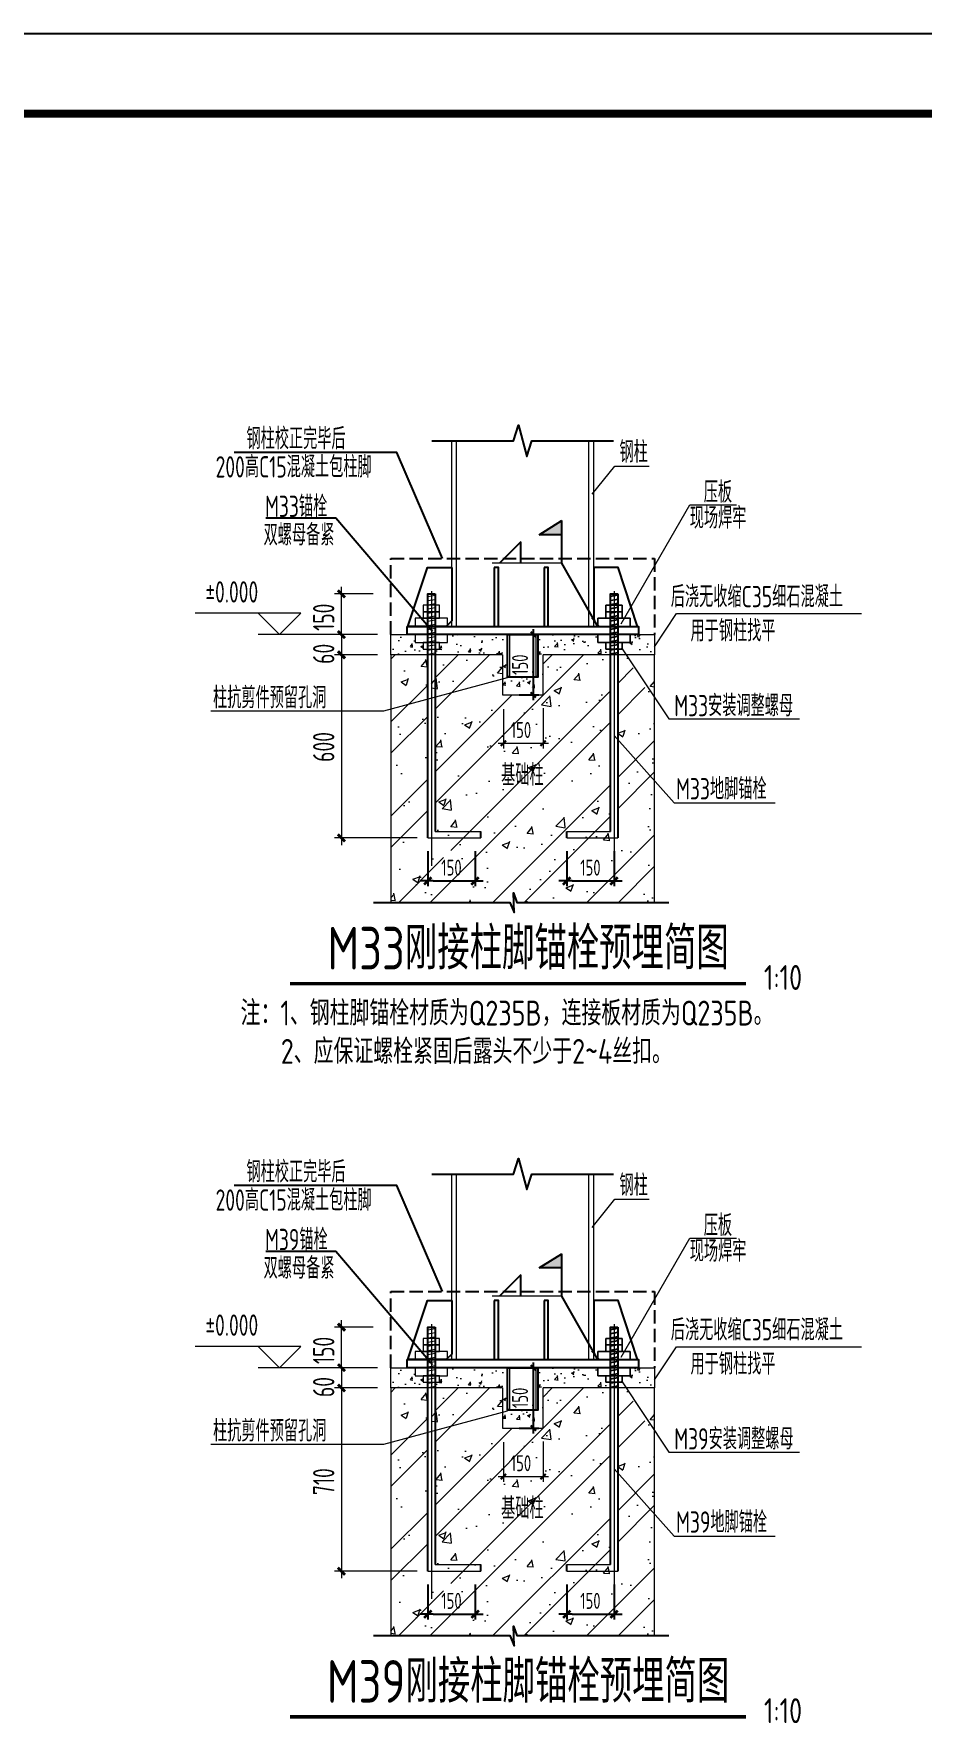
# Model space of a CAD drawing. Extents: x 69728788 to 150163257, y 20675998 to 43663798.
# Drawn here: x 75109863 to 75132102, y 21597894 to 21640288 of the extents above; entities that cross this region are included whole.
import ezdxf
from ezdxf.enums import TextEntityAlignment as Align

# ---------------------------------------------------------------- set-up
doc = ezdxf.new("R2010")
doc.units = 0
doc.header["$LTSCALE"] = 1000
doc.header["$MEASUREMENT"] = 0
doc.linetypes.add('DASH', pattern=[0.35, 0.25, -0.1])
doc.linetypes.add('HIDDEN', pattern=[0.375, 0.25, -0.125])
doc.layers.get('0').update_dxf_attribs({"linetype": 'CONTINUOUS'})
doc.layers.get('DEFPOINTS').update_dxf_attribs({"linetype": 'CONTINUOUS'})
for name, color, linetype in [('03', 3, 'CONTINUOUS'), ('A-1', 1, 'CONTINUOUS'), ('AXIS', 3, 'CONTINUOUS'), ('BOLT', 2, 'CONTINUOUS'), ('COLU', 7, 'CONTINUOUS'), ('DIM', 3, 'CONTINUOUS'), ('NUM', 7, 'CONTINUOUS'), ('PUB_TITLE', 4, 'CONTINUOUS'), ('TEXT', 7, 'CONTINUOUS'), ('THIN', 7, 'CONTINUOUS'), ('WALL', 4, 'CONTINUOUS'), ('WELD', 7, 'CONTINUOUS'), ('引线', 254, 'CONTINUOUS'), ('虚线', 5, 'HIDDEN'), ('钢板', 4, 'CONTINUOUS'), ('钢柱', 3, 'CONTINUOUS')]:
    doc.layers.add(name, color=color, linetype=linetype)
for name, color, linetype, lineweight in [('加强板', 3, 'CONTINUOUS', 20), ('填满-深', 8, 'CONTINUOUS', 5), ('砼柱', 7, 'CONTINUOUS', 20)]:
    doc.layers.add(name, color=color, linetype=linetype, lineweight=lineweight)
doc.styles.add('TSSD_Dimension', font='Tssdeng.shx', dxfattribs={"width": 0.7, "bigfont": 'hztxt.shx'})
doc.styles.add('TSSD_Label', font='tssdeng.shx', dxfattribs={"width": 0.6, "bigfont": 'hztxt.shx'})
doc.styles.add('TSSD_NORM', font='Tssdeng.shx', dxfattribs={"width": 0.65, "bigfont": 'hztxt.shx'})
doc.styles.add('TSSD_Rein', font='atssdeng.shx', dxfattribs={"width": 0.7, "bigfont": 'atssdchn.shx'})
doc.dimstyles.new('TSSD_100_100', dxfattribs={"dimtxt": 300, "dimasz": 100, "dimexe": 100, "dimexo": 250, "dimgap": 100, "dimtad": 1, "dimdec": 0, "dimzin": 0, "dimdsep": 46, "dimtxsty": 'TSSD_Dimension', "dimblk": '_tsdbk', "dimcen": 0, "dimclrt": 7, "dimadec": 0, "dimazin": 0, "dimtfac": 1, "dimtdec": 0, "dimtix": 1, "dimtmove": 2, "dimatfit": 3, "dimldrblk": '_tsdbk', "dimfxl": 250, "dimtolj": 1, "dimtzin": 0, "dimarcsym": 0})
doc.dimstyles.new('TSSD_20_100', dxfattribs={"dimtxt": 300, "dimasz": 100, "dimexe": 100, "dimexo": 250, "dimgap": 100, "dimtad": 1, "dimdec": 0, "dimlfac": 0.2, "dimzin": 0, "dimdsep": 46, "dimtxsty": 'TSSD_Dimension', "dimblk": 'ARCHTICK', "dimcen": 0, "dimdle": 100, "dimclrt": 7, "dimadec": 0, "dimazin": 0, "dimtfac": 1, "dimtdec": 0, "dimtix": 1, "dimtmove": 2, "dimatfit": 3, "dimfxl": 1, "dimtolj": 1, "dimtzin": 0, "dimarcsym": 0})
doc.dimstyles.new('TSSD_LEADER_STYLE_200.0', dxfattribs={"dimtxt": 0.18, "dimasz": 200, "dimexe": 0.18, "dimexo": 0.0625, "dimgap": 0.09, "dimtad": 0, "dimtih": 1, "dimtoh": 1, "dimdec": 4, "dimzin": 0, "dimdsep": 46, "dimtxsty": 'Standard', "dimcen": 0.09, "dimadec": 0, "dimazin": 0, "dimtfac": 1, "dimtdec": 4, "dimtofl": 0, "dimtmove": 0, "dimatfit": 3, "dimfxl": 1, "dimtolj": 1, "dimtzin": 0, "dimarcsym": 0})
pattern_1 = [(10, (75412144.92, 21423401.4), (-13.230337, 75.032972), [])]
pattern_2 = [(10, (75412144.92, 21409633.56), (-13.230337, 75.032972), [])]

# ---------------------------------------------------------------- blocks, each defined once
blk = doc.blocks.new('_ArchTick')
at = {"color": 0, "linetype": 'ByBlock', "const_width": 0.4}
blk.add_lwpolyline([(-0.5, -0.5), (0.5, 0.5)], dxfattribs=at)
blk = doc.blocks.new('*D7735')
at = {"layer": 'DEFPOINTS', "color": 0}
for p in [(75123956, 21622871), (75124480, 21622871), (75123961, 21621737)]:
    blk.add_point(p, dxfattribs=at)
at = {"layer": 'DIM', "color": 0, "lineweight": -2}
for p, q in [((75124206, 21622871), (75124580, 21622871)), ((75124480, 21621637), (75124480, 21622971)), ((75124211, 21621737), (75124580, 21621737))]:
    blk.add_line(p, q, dxfattribs=at)
at = {"layer": 'DIM', "color": 0, "lineweight": -2, "xscale": 100, "yscale": 100, "zscale": 100}
for p, rotation in [((75124480, 21622871), 90), ((75124480, 21621737), 270)]:
    blk.add_blockref('_ArchTick', p, dxfattribs=dict(at, rotation=rotation))
at = {"layer": 'DIM', "color": 7, "lineweight": 5, "insert": (75124230, 21622304), "char_height": 300, "attachment_point": 5, "rotation": 90, "style": 'TSSD_Dimension'}
blk.add_mtext('\\A1;150', dxfattribs=at)
blk = doc.blocks.new('_WELD001')
at = {"linetype": 'ByBlock'}
h = blk.add_hatch(color=0, dxfattribs=at)
h.paths.add_polyline_path([(0.8, 1), (0, 1.5), (0, 1)])
edge = h.paths.add_edge_path()
edge.add_line((0, 0), (0, 1.5))
at = {"color": 0, "linetype": 'ByBlock'}
for p, q in [((0, 0), (0, 1.5)), ((0.8, 1), (0, 1.5)), ((0, 1), (0.8, 1))]:
    blk.add_line(p, q, dxfattribs=at)
blk = doc.blocks.new('_WELD004')
at = {"color": 0, "linetype": 'ByBlock'}
for p, q in [((0, 1), (1, 0)), ((0, 0), (0, 1))]:
    blk.add_line(p, q, dxfattribs=at)
blk = doc.blocks.new('_tsdbk')
blk.add_line((-1, 0), (1.5, 0))
at = {"const_width": 0.5}
blk.add_lwpolyline([(-0.7, -0.7), (0.7, 0.7)], dxfattribs=at)
blk = doc.blocks.new('*D7736')
at = {"layer": 'DEFPOINTS', "color": 0}
for p in [(75125106, 21619051), (75125995, 21619051), (75125995, 21618243)]:
    blk.add_point(p, dxfattribs=at)
at = {"layer": 'DIM', "color": 0, "lineweight": -2}
for p, q in [((75125106, 21618801), (75125106, 21618143)), ((75125995, 21618801), (75125995, 21618143)), ((75125206, 21618243), (75125895, 21618243))]:
    blk.add_line(p, q, dxfattribs=at)
at = {"layer": 'DIM', "color": 0, "lineweight": -2, "xscale": 100, "yscale": 100, "zscale": 100, "rotation": 180}
blk.add_blockref('_tsdbk', (75125106, 21618243), dxfattribs=at)
at = {"layer": 'DIM', "color": 0, "lineweight": -2, "xscale": 100, "yscale": 100, "zscale": 100}
blk.add_blockref('_tsdbk', (75125995, 21618243), dxfattribs=at)
at = {"layer": 'DIM', "color": 7, "insert": (75125551, 21618493), "char_height": 300, "attachment_point": 5, "style": 'TSSD_Dimension'}
blk.add_mtext('\\A1;150', dxfattribs=at)
blk = doc.blocks.new('*D7737')
at = {"layer": 'DEFPOINTS', "color": 0}
for p in [(75122498, 21619051), (75123386, 21619051), (75123386, 21618243)]:
    blk.add_point(p, dxfattribs=at)
at = {"layer": 'DIM', "color": 0, "lineweight": -2}
for p, q in [((75122498, 21618801), (75122498, 21618143)), ((75123386, 21618801), (75123386, 21618143)), ((75122598, 21618243), (75123286, 21618243))]:
    blk.add_line(p, q, dxfattribs=at)
at = {"layer": 'DIM', "color": 0, "lineweight": -2, "xscale": 100, "yscale": 100, "zscale": 100, "rotation": 180}
blk.add_blockref('_tsdbk', (75122498, 21618243), dxfattribs=at)
at = {"layer": 'DIM', "color": 0, "lineweight": -2, "xscale": 100, "yscale": 100, "zscale": 100}
blk.add_blockref('_tsdbk', (75123386, 21618243), dxfattribs=at)
at = {"layer": 'DIM', "color": 7, "insert": (75122942, 21618493), "char_height": 300, "attachment_point": 5, "style": 'TSSD_Dimension'}
blk.add_mtext('\\A1;150', dxfattribs=at)
blk = doc.blocks.new('*D7748')
at = {"layer": 'DEFPOINTS', "color": 0}
for p in [(75123956, 21609103), (75124480, 21609103), (75123961, 21607970)]:
    blk.add_point(p, dxfattribs=at)
at = {"layer": 'DIM', "color": 0, "lineweight": -2}
for p, q in [((75124480, 21607870), (75124480, 21609203)), ((75124206, 21609103), (75124580, 21609103)), ((75124211, 21607970), (75124580, 21607970))]:
    blk.add_line(p, q, dxfattribs=at)
at = {"layer": 'DIM', "color": 0, "lineweight": -2, "xscale": 100, "yscale": 100, "zscale": 100}
for p, rotation in [((75124480, 21609103), 90), ((75124480, 21607970), 270)]:
    blk.add_blockref('_ArchTick', p, dxfattribs=dict(at, rotation=rotation))
at = {"layer": 'DIM', "color": 7, "lineweight": 5, "insert": (75124230, 21608537), "char_height": 300, "attachment_point": 5, "rotation": 90, "style": 'TSSD_Dimension'}
blk.add_mtext('\\A1;150', dxfattribs=at)
blk = doc.blocks.new('*D7749')
at = {"layer": 'DEFPOINTS', "color": 0}
for p in [(75125106, 21605283), (75125995, 21605283), (75125995, 21604475)]:
    blk.add_point(p, dxfattribs=at)
at = {"layer": 'DIM', "color": 0, "lineweight": -2}
for p, q in [((75125106, 21605033), (75125106, 21604375)), ((75125995, 21605033), (75125995, 21604375)), ((75125206, 21604475), (75125895, 21604475))]:
    blk.add_line(p, q, dxfattribs=at)
at = {"layer": 'DIM', "color": 0, "lineweight": -2, "xscale": 100, "yscale": 100, "zscale": 100, "rotation": 180}
blk.add_blockref('_tsdbk', (75125106, 21604475), dxfattribs=at)
at = {"layer": 'DIM', "color": 0, "lineweight": -2, "xscale": 100, "yscale": 100, "zscale": 100}
blk.add_blockref('_tsdbk', (75125995, 21604475), dxfattribs=at)
at = {"layer": 'DIM', "color": 7, "insert": (75125551, 21604725), "char_height": 300, "attachment_point": 5, "style": 'TSSD_Dimension'}
blk.add_mtext('\\A1;150', dxfattribs=at)
blk = doc.blocks.new('*D7750')
at = {"layer": 'DEFPOINTS', "color": 0}
for p in [(75122498, 21605283), (75123386, 21605283), (75123386, 21604475)]:
    blk.add_point(p, dxfattribs=at)
at = {"layer": 'DIM', "color": 0, "lineweight": -2}
for p, q in [((75122498, 21605033), (75122498, 21604375)), ((75123386, 21605033), (75123386, 21604375)), ((75122598, 21604475), (75123286, 21604475))]:
    blk.add_line(p, q, dxfattribs=at)
at = {"layer": 'DIM', "color": 0, "lineweight": -2, "xscale": 100, "yscale": 100, "zscale": 100, "rotation": 180}
blk.add_blockref('_tsdbk', (75122498, 21604475), dxfattribs=at)
at = {"layer": 'DIM', "color": 0, "lineweight": -2, "xscale": 100, "yscale": 100, "zscale": 100}
blk.add_blockref('_tsdbk', (75123386, 21604475), dxfattribs=at)
at = {"layer": 'DIM', "color": 7, "insert": (75122942, 21604725), "char_height": 300, "attachment_point": 5, "style": 'TSSD_Dimension'}
blk.add_mtext('\\A1;150', dxfattribs=at)
blk = doc.blocks.new('12536532')
at = {"layer": '填满-深'}
h = blk.add_hatch(dxfattribs=at)
h.set_pattern_fill('_USER', color=256, scale=76.190476, angle=10, style=0, pattern_type=0)
h.set_pattern_definition(pattern_1)
h.paths.add_polyline_path([(75122497.6, 21623613.8), (75122634.8, 21623613.8), (75122634.8, 21622471), (75122497.6, 21622471)])
h = blk.add_hatch(dxfattribs=at)
h.set_pattern_fill('_USER', color=256, scale=76.190476, angle=10, style=0, pattern_type=0)
h.set_pattern_definition(pattern_1)
h.paths.add_polyline_path([(75122497.6, 21623613.8), (75122634.8, 21623613.8), (75122634.8, 21622471), (75122497.6, 21622471)])
h = blk.add_hatch(dxfattribs=at)
h.set_pattern_fill('_USER', color=256, scale=76.190476, angle=10, style=0, pattern_type=0)
h.set_pattern_definition([(10, (75415573.49, 21423413.366), (-13.230337, 75.032972), [])])
h.paths.add_polyline_path([(75125926.2, 21623625.8), (75126063.3, 21623625.8), (75126063.3, 21622483), (75125926.2, 21622483)])
h = blk.add_hatch(dxfattribs=at)
h.set_pattern_fill('_USER', color=256, scale=76.190476, angle=10, style=0, pattern_type=0)
h.set_pattern_definition([(10, (75415573.49, 21423401.4), (-13.230337, 75.032972), [])])
h.paths.add_polyline_path([(75125926.2, 21623613.8), (75126063.3, 21623613.8), (75126063.3, 21622471), (75125926.2, 21622471)])
h = blk.add_hatch(dxfattribs=at)
h.set_pattern_fill('AR-CONC', color=256, scale=76.190476, style=0)
h.set_pattern_definition([(50, (74924296.33, 21591868.23), (546.4839, -47.81115), [57.1429, -628.5714]), (355, (74924296.33, 21591868.2), (-105.7153, 573.0988), [45.7143, -502.8571]), (100.4514, (74924341.87, 21591864.24), (440.769, 525.2873), [48.564, -534.2035]), (46.1842, (74924296.3, 21592020.6), (813.136, -126.1097), [85.7143, -942.857]), (96.6356, (74924364.1, 21592010.1), (712.124, 742.185), [72.846, -801.305]), (351.1842, (74924296.3, 21592020.6), (712.1234, 742.1856), [68.5714, -754.2857]), (21, (74924372.5, 21591982.5), (454.7863, -306.75725), [57.1429, -628.5714]), (326, (74924372.5, 21591982.5), (185.3831, 552.4953), [45.7143, -502.8571]), (71.4514, (74924410.4, 21591956.95), (640.1696, 245.7375), [48.564, -534.2035]), (37.5, (74924296.33, 21591868.23), (9.26465, 253.63341), [0, -496.7619, 0, -510.4762, 0, -504.7619]), (7.5, (74924296.33, 21591868.23), (200.43393, 300.50416), [0, -291.0476, 0, -485.33333, 0, -192.38095]), (327.5, (74924126.42, 21591868.23), (406.72186, -17.18466), [0, -190.4762, 0, -594.2857, 0, -788.57143]), (317.5, (74924050.23, 21591868.23), (444.3323, 76.27046), [0, -247.61905, 0, -394.6667, 0, -560])])
h.paths.add_polyline_path([(75122497.6, 21622597), (75122413.8, 21622597), (75122413.8, 21622718.9), (75122261.4, 21622718.9), (75122261.4, 21622871.3), (75121804.3, 21622871.3), (75121804.3, 21622490.3), (75122497.6, 21622490.3)])
h.paths.add_polyline_path([(75123997, 21622871.3), (75122870.9, 21622871.3), (75122870.9, 21622718.9), (75122718.6, 21622718.9), (75122718.6, 21622597), (75122634.8, 21622597), (75122634.8, 21622490.3), (75123899.5, 21622490.3), (75123899.5, 21621874.1), (75124280.5, 21621874.1), (75124280.5, 21622208.3), (75123997, 21622208.3)])
h.paths.add_polyline_path([(75125690, 21622871.3), (75124563.9, 21622871.3), (75124563.9, 21622208.3), (75124280.5, 21622208.3), (75124280.5, 21621874.1), (75124661.4, 21621874.1), (75124661.4, 21622490.3), (75125926.2, 21622490.3), (75125926.2, 21622597), (75125842.4, 21622597), (75125842.4, 21622718.9), (75125690, 21622718.9)])
h.paths.add_polyline_path([(75126756.7, 21622871.3), (75126299.5, 21622871.3), (75126299.5, 21622718.9), (75126236, 21622718.9), (75126496.1, 21622490.3), (75126756.7, 21622490.3)])
h.paths.add_polyline_path([(75124766.3, 21622369.1), (75124766.3, 21622710.4), (75125016.3, 21622710.4), (75125016.3, 21622369.1)], flags=25)
h = blk.add_hatch(dxfattribs=at)
h.set_pattern_fill('ANSI32', color=256, scale=3333.333333, style=0)
h.set_pattern_definition([(45, (74924296.3, 21591868.2), (-883.8835, 883.8835), []), (45, (74924885.6, 21591868.2), (-883.8835, 883.8835), [])])
h.paths.add_polyline_path([(75125926.2, 21622490.3), (75124661.4, 21622490.3), (75124661.4, 21621737.5), (75124280.5, 21621737.5), (75124280.5, 21617841), (75126756.7, 21617841), (75126756.7, 21621559.6), (75126211.5, 21622490.3), (75126063.3, 21622490.3), (75126063.3, 21618871.3, -0.4142136), (75125872.9, 21618680.8), (75125301.4, 21618680.8), (75125301.4, 21618818), (75125888.1, 21618818, 0.4142136), (75125926.2, 21618856.1)])
h.paths.add_polyline_path([(75122634.8, 21618856.1, 0.4142136), (75122672.9, 21618818), (75123259.5, 21618818), (75123259.5, 21618680.8), (75122688.1, 21618680.8, -0.4142136), (75122497.6, 21618871.3), (75122497.6, 21622490.3), (75121804.3, 21622490.3), (75121804.3, 21617841), (75124036.8, 21617841), (75124122, 21617649.1), (75124104.9, 21618019.1), (75124171.8, 21617841), (75124280.5, 21617841), (75124280.5, 21621737.5), (75123899.5, 21621737.5), (75123899.5, 21622490.3), (75122634.8, 21622490.3)])
h.paths.add_polyline_path([(75123900.7, 21620334.9), (75124612.7, 21620334.9), (75124612.7, 21620727.3), (75123900.7, 21620727.3)], flags=9)
h = blk.add_hatch(dxfattribs=at)
h.set_pattern_fill('AR-CONC', color=256, scale=200, style=0)
h.set_pattern_definition([(50, (74924296.3, 21591868.2), (1434.5204, -125.504), [150, -1650]), (355, (74924296.3, 21591868.2), (-277.503, 1504.384), [120, -1320]), (100.4514, (74924415.9, 21591857.8), (1157.019, 1378.879), [127.48, -1402.284]), (46.1842, (74924296.3, 21592268.2), (2134.482, -331.038), [225, -2475]), (96.6356, (74924474.2, 21592240.6), (1869.325, 1948.236), [191.22, -2103.426]), (351.1842, (74924296.3, 21592268.2), (1869.324, 1948.237), [180, -1980]), (21, (74924496.3, 21592168.2), (1193.814, -805.238), [150, -1650]), (326, (74924496.3, 21592168.2), (486.631, 1450.3), [120, -1320]), (71.4514, (74924595.8, 21592101.1), (1680.445, 645.061), [127.48, -1402.284]), (37.5, (74924296.33, 21591868.23), (24.3197, 665.7877), [0, -1304, 0, -1340, 0, -1325]), (7.5, (74924296.3, 21591868.2), (526.139, 788.8234), [0, -764, 0, -1274, 0, -505]), (327.5, (74923850.33, 21591868.23), (1067.6449, -45.1097), [0, -500, 0, -1560, 0, -2070]), (317.5, (74923650.3, 21591868.2), (1166.3723, 200.21), [0, -650, 0, -1036, 0, -1470])])
h.paths.add_polyline_path([(75124280.5, 21617841), (75126756.7, 21617841), (75126756.7, 21621559.6), (75126211.5, 21622490.3), (75126063.3, 21622490.3), (75126063.3, 21618871.3, -0.4142136), (75125872.9, 21618680.8), (75125301.4, 21618680.8), (75125301.4, 21618818), (75125888.1, 21618818, 0.4142136), (75125926.2, 21618856.1), (75125926.2, 21622490.3), (75124661.4, 21622490.3), (75124661.4, 21621680.8), (75124280.5, 21621680.8)])
h.paths.add_polyline_path([(75122634.8, 21618856.1, 0.4142136), (75122672.9, 21618818), (75123259.5, 21618818), (75123259.5, 21618680.8), (75122688.1, 21618680.8, -0.4142136), (75122497.6, 21618871.3), (75122497.6, 21621590.9), (75121804.3, 21621428.7), (75121804.3, 21617841), (75124036.8, 21617841), (75124122, 21617649.1), (75124104.9, 21618019.1), (75124171.8, 21617841), (75124280.5, 21617841), (75124280.5, 21621680.8), (75123899.5, 21621680.8), (75123899.5, 21621918.9), (75122634.8, 21621623)])
h.paths.add_polyline_path([(75122566.2, 21621607), (75122634.8, 21621623), (75122634.8, 21622490.3), (75122566.2, 21622490.3)])
h.paths.add_polyline_path([(75122497.6, 21621590.9), (75122497.6, 21622490.3), (75121804.3, 21622490.3), (75121804.3, 21621428.7)])
h.paths.add_polyline_path([(75126756.7, 21621559.6), (75126756.7, 21622261.4), (75126496.1, 21622490.3), (75126211.5, 21622490.3)], flags=16)
h.paths.add_polyline_path([(75122634.8, 21622490.3), (75122634.8, 21621623), (75123899.5, 21621918.9), (75123899.5, 21622490.3)])
h.paths.add_polyline_path([(75123896.6, 21620321.3), (75124686.1, 21620321.3), (75124686.1, 21620769.8), (75123896.6, 21620769.8)], flags=9)
h = blk.add_hatch(dxfattribs=at)
h.set_pattern_fill('_USER', color=256, scale=76.190476, angle=10, style=0, pattern_type=0)
h.set_pattern_definition(pattern_2)
h.paths.add_polyline_path([(75122497.6, 21609846), (75122634.8, 21609846), (75122634.8, 21608703.1), (75122497.6, 21608703.1)])
h = blk.add_hatch(dxfattribs=at)
h.set_pattern_fill('_USER', color=256, scale=76.190476, angle=10, style=0, pattern_type=0)
h.set_pattern_definition(pattern_2)
h.paths.add_polyline_path([(75122497.6, 21609846), (75122634.8, 21609846), (75122634.8, 21608703.1), (75122497.6, 21608703.1)])
h = blk.add_hatch(dxfattribs=at)
h.set_pattern_fill('_USER', color=256, scale=76.190476, angle=10, style=0, pattern_type=0)
h.set_pattern_definition([(10, (75415573.49, 21409645.52), (-13.230337, 75.032972), [])])
h.paths.add_polyline_path([(75125926.2, 21609858), (75126063.3, 21609858), (75126063.3, 21608715.1), (75125926.2, 21608715.1)])
h = blk.add_hatch(dxfattribs=at)
h.set_pattern_fill('_USER', color=256, scale=76.190476, angle=10, style=0, pattern_type=0)
h.set_pattern_definition([(10, (75415573.49, 21409633.56), (-13.230337, 75.032972), [])])
h.paths.add_polyline_path([(75125926.2, 21609846), (75126063.3, 21609846), (75126063.3, 21608703.1), (75125926.2, 21608703.1)])
h = blk.add_hatch(dxfattribs=at)
h.set_pattern_fill('AR-CONC', color=256, scale=76.190476, style=0)
h.set_pattern_definition([(50, (74924296.33, 21578100.4), (546.4839, -47.81115), [57.1429, -628.5714]), (355, (74924296.33, 21578100.4), (-105.7153, 573.0988), [45.7143, -502.8571]), (100.4514, (74924341.87, 21578096.4), (440.769, 525.2873), [48.564, -534.2035]), (46.1842, (74924296.3, 21578252.76), (813.136, -126.1097), [85.7143, -942.857]), (96.6356, (74924364.1, 21578242.26), (712.124, 742.185), [72.846, -801.305]), (351.1842, (74924296.3, 21578252.8), (712.1234, 742.1856), [68.5714, -754.2857]), (21, (74924372.5, 21578214.67), (454.7863, -306.75725), [57.1429, -628.5714]), (326, (74924372.5, 21578214.67), (185.3831, 552.4953), [45.7143, -502.8571]), (71.4514, (74924410.4, 21578189.1), (640.1696, 245.7375), [48.564, -534.2035]), (37.5, (74924296.33, 21578100.38), (9.26465, 253.63341), [0, -496.7619, 0, -510.4762, 0, -504.7619]), (7.5, (74924296.33, 21578100.38), (200.43393, 300.50416), [0, -291.0476, 0, -485.33333, 0, -192.38095]), (327.5, (74924126.42, 21578100.38), (406.72186, -17.18466), [0, -190.4762, 0, -594.2857, 0, -788.57143]), (317.5, (74924050.23, 21578100.4), (444.3323, 76.27046), [0, -247.61905, 0, -394.6667, 0, -560])])
h.paths.add_polyline_path([(75122497.6, 21608829.2), (75122413.8, 21608829.2), (75122413.8, 21608951.1), (75122261.4, 21608951.1), (75122261.4, 21609103.4), (75121804.3, 21609103.4), (75121804.3, 21608722.5), (75122497.6, 21608722.5)])
h.paths.add_polyline_path([(75123997, 21609103.4), (75122870.9, 21609103.4), (75122870.9, 21608951.1), (75122718.6, 21608951.1), (75122718.6, 21608829.2), (75122634.8, 21608829.2), (75122634.8, 21608722.5), (75123899.5, 21608722.5), (75123899.5, 21608106.3), (75124280.5, 21608106.3), (75124280.5, 21608440.4), (75123997, 21608440.4)])
h.paths.add_polyline_path([(75125690, 21609103.4), (75124563.9, 21609103.4), (75124563.9, 21608440.4), (75124280.5, 21608440.4), (75124280.5, 21608106.3), (75124661.4, 21608106.3), (75124661.4, 21608722.5), (75125926.2, 21608722.5), (75125926.2, 21608829.2), (75125842.4, 21608829.2), (75125842.4, 21608951.1), (75125690, 21608951.1)])
h.paths.add_polyline_path([(75126756.7, 21609103.4), (75126299.5, 21609103.4), (75126299.5, 21608951.1), (75126236, 21608951.1), (75126496.1, 21608722.5), (75126756.7, 21608722.5)])
h.paths.add_polyline_path([(75124766.3, 21608601.3), (75124766.3, 21608942.6), (75125016.3, 21608942.6), (75125016.3, 21608601.3)], flags=25)
h = blk.add_hatch(dxfattribs=at)
h.set_pattern_fill('ANSI32', color=256, scale=3333.333333, style=0)
h.set_pattern_definition([(45, (74924296.3, 21578100.4), (-883.8835, 883.8835), []), (45, (74924885.6, 21578100.4), (-883.8835, 883.8835), [])])
h.paths.add_polyline_path([(75125926.2, 21608722.5), (75124661.4, 21608722.5), (75124661.4, 21607969.6), (75124280.5, 21607969.6), (75124280.5, 21604073.2), (75126756.7, 21604073.2), (75126756.7, 21607791.8), (75126211.5, 21608722.5), (75126063.3, 21608722.5), (75126063.3, 21605103.4, -0.4142136), (75125872.9, 21604913), (75125301.4, 21604913), (75125301.4, 21605050.1), (75125888.1, 21605050.1, 0.4142136), (75125926.2, 21605088.2)])
h.paths.add_polyline_path([(75122634.8, 21605088.2, 0.4142136), (75122672.9, 21605050.1), (75123259.5, 21605050.1), (75123259.5, 21604913), (75122688.1, 21604913, -0.4142136), (75122497.6, 21605103.4), (75122497.6, 21608722.5), (75121804.3, 21608722.5), (75121804.3, 21604073.2), (75124036.8, 21604073.2), (75124122, 21603881.2), (75124104.9, 21604251.2), (75124171.8, 21604073.2), (75124280.5, 21604073.2), (75124280.5, 21607969.6), (75123899.5, 21607969.6), (75123899.5, 21608722.5), (75122634.8, 21608722.5)])
h.paths.add_polyline_path([(75123900.7, 21606567), (75124612.7, 21606567), (75124612.7, 21606959.4), (75123900.7, 21606959.4)], flags=9)
h = blk.add_hatch(dxfattribs=at)
h.set_pattern_fill('AR-CONC', color=256, scale=200, style=0)
h.set_pattern_definition([(50, (74924296.3, 21578100.4), (1434.5204, -125.504), [150, -1650]), (355, (74924296.3, 21578100.4), (-277.503, 1504.384), [120, -1320]), (100.4514, (74924415.9, 21578089.9), (1157.019, 1378.879), [127.48, -1402.284]), (46.1842, (74924296.3, 21578500.4), (2134.482, -331.038), [225, -2475]), (96.6356, (74924474.2, 21578472.8), (1869.325, 1948.236), [191.22, -2103.426]), (351.1842, (74924296.3, 21578500.4), (1869.324, 1948.237), [180, -1980]), (21, (74924496.3, 21578400.4), (1193.814, -805.238), [150, -1650]), (326, (74924496.3, 21578400.4), (486.631, 1450.3), [120, -1320]), (71.4514, (74924595.8, 21578333.3), (1680.445, 645.061), [127.48, -1402.284]), (37.5, (74924296.33, 21578100.4), (24.3197, 665.7877), [0, -1304, 0, -1340, 0, -1325]), (7.5, (74924296.3, 21578100.4), (526.139, 788.8234), [0, -764, 0, -1274, 0, -505]), (327.5, (74923850.33, 21578100.4), (1067.6449, -45.1097), [0, -500, 0, -1560, 0, -2070]), (317.5, (74923650.3, 21578100.4), (1166.3723, 200.21), [0, -650, 0, -1036, 0, -1470])])
h.paths.add_polyline_path([(75124280.5, 21604073.2), (75126756.7, 21604073.2), (75126756.7, 21607791.8), (75126211.5, 21608722.5), (75126063.3, 21608722.5), (75126063.3, 21605103.4, -0.4142136), (75125872.9, 21604913), (75125301.4, 21604913), (75125301.4, 21605050.1), (75125888.1, 21605050.1, 0.4142136), (75125926.2, 21605088.2), (75125926.2, 21608722.5), (75124661.4, 21608722.5), (75124661.4, 21607913), (75124280.5, 21607913)])
h.paths.add_polyline_path([(75122634.8, 21605088.2, 0.4142136), (75122672.9, 21605050.1), (75123259.5, 21605050.1), (75123259.5, 21604913), (75122688.1, 21604913, -0.4142136), (75122497.6, 21605103.4), (75122497.6, 21607823.1), (75121804.3, 21607660.9), (75121804.3, 21604073.2), (75124036.8, 21604073.2), (75124122, 21603881.2), (75124104.9, 21604251.2), (75124171.8, 21604073.2), (75124280.5, 21604073.2), (75124280.5, 21607913), (75123899.5, 21607913), (75123899.5, 21608151.1), (75122634.8, 21607855.2)])
h.paths.add_polyline_path([(75122566.2, 21607839.1), (75122634.8, 21607855.2), (75122634.8, 21608722.5), (75122566.2, 21608722.5)])
h.paths.add_polyline_path([(75122497.6, 21607823.1), (75122497.6, 21608722.5), (75121804.3, 21608722.5), (75121804.3, 21607660.9)])
h.paths.add_polyline_path([(75126756.7, 21607791.8), (75126756.7, 21608493.6), (75126496.1, 21608722.5), (75126211.5, 21608722.5)], flags=16)
h.paths.add_polyline_path([(75122634.8, 21608722.5), (75122634.8, 21607855.2), (75123899.5, 21608151.1), (75123899.5, 21608722.5)])
h.paths.add_polyline_path([(75123896.6, 21606553.5), (75124686.1, 21606553.5), (75124686.1, 21607002), (75123896.6, 21607002)], flags=9)
for centre in [(75126299.5, 21623023.7), (75126299.5, 21609255.8)]:
    blk.add_circle(centre, 1)
at = {"layer": 'A-1', "lineweight": 5}
for p, q in [((75125715.4, 21623023.7), (75125613.8, 21623125.3)), ((75125715.4, 21609255.8), (75125613.8, 21609357.4))]:
    blk.add_line(p, q, dxfattribs=at)
at = {"layer": 'AXIS', "linetype": 'ByBlock', "lineweight": 5}
for p, q in [((75122566.2, 21623687), (75122566.2, 21618529.9)), ((75125994.8, 21623687), (75125994.8, 21618529.9)), ((75122566.2, 21609919.1), (75122566.2, 21604762)), ((75125994.8, 21609919.1), (75125994.8, 21604762))]:
    blk.add_line(p, q, dxfattribs=at)
at = {"layer": 'BOLT', "color": 0}
for points in [[(75122497.6, 21619051.2), (75122497.6, 21623633.2), (75122634.8, 21623633.2)], [(75122634.8, 21623633.2), (75122634.8, 21619174.7)], [(75125926.2, 21619174.7), (75125926.2, 21623633.2), (75126063.3, 21623633.2)], [(75126063.3, 21623633.2), (75126063.3, 21619051.2)], [(75123493.9, 21619051.2), (75123493.9, 21619174.7)], [(75125106.3, 21619051.2), (75125106.3, 21619174.7)], [(75122497.6, 21605283.4), (75122497.6, 21609865.4), (75122634.8, 21609865.4)], [(75122634.8, 21609865.4), (75122634.8, 21605406.8)], [(75125926.2, 21605406.8), (75125926.2, 21609865.4), (75126063.3, 21609865.4)], [(75126063.3, 21609865.4), (75126063.3, 21605283.4)], [(75123493.9, 21605283.4), (75123493.9, 21605406.8)], [(75125106.3, 21605283.4), (75125106.3, 21605406.8)]]:
    blk.add_lwpolyline(points, dxfattribs=at)
at = {"layer": 'COLU', "lineweight": 5}
for p, q in [((75122497.6, 21619051.2), (75123493.9, 21619051.2)), ((75122634.8, 21619174.7), (75123493.9, 21619174.7)), ((75125106.3, 21619174.7), (75125926.2, 21619174.7)), ((75125106.3, 21619051.2), (75126063.3, 21619051.2)), ((75122634.8, 21605406.8), (75123493.9, 21605406.8)), ((75125106.3, 21605406.8), (75125926.2, 21605406.8)), ((75122497.6, 21605283.4), (75123493.9, 21605283.4)), ((75125106.3, 21605283.4), (75126063.3, 21605283.4))]:
    blk.add_line(p, q, dxfattribs=at)
at = {"layer": 'DIM', "lineweight": 5}
for p, q in [((75121470.9, 21623633.2), (75120743.3, 21623633.2)), ((75120876.6, 21623633.2), (75120876.6, 21623766.5)), ((75120876.6, 21622871.3), (75120876.6, 21623633.2)), ((75121470.9, 21622871.3), (75120743.3, 21622871.3)), ((75121554.3, 21622871.3), (75120776.6, 21622871.3)), ((75120876.6, 21622871.3), (75120876.6, 21622971.3)), ((75120876.6, 21622871.3), (75120876.6, 21622738)), ((75120876.6, 21622871.3), (75120876.6, 21622490.3)), ((75120876.6, 21622623.7), (75120876.6, 21618917.9)), ((75121470.9, 21622490.3), (75120743.3, 21622490.3)), ((75121554.3, 21622490.3), (75120776.6, 21622490.3)), ((75120876.6, 21622490.3), (75120876.6, 21622390.3)), ((75122301.4, 21619051.2), (75120743.3, 21619051.2)), ((75121470.9, 21609865.4), (75120743.3, 21609865.4)), ((75120876.6, 21609865.4), (75120876.6, 21609998.7)), ((75120876.6, 21609103.4), (75120876.6, 21609865.4)), ((75120876.6, 21609103.4), (75120876.6, 21609203.4)), ((75121470.9, 21609103.4), (75120743.3, 21609103.4)), ((75121554.3, 21609103.4), (75120776.6, 21609103.4)), ((75120876.6, 21609103.4), (75120876.6, 21608970.1)), ((75120876.6, 21609103.4), (75120876.6, 21608722.5)), ((75120876.6, 21608855.8), (75120876.6, 21605150)), ((75121470.9, 21608722.5), (75120743.3, 21608722.5)), ((75121554.3, 21608722.5), (75120776.6, 21608722.5)), ((75120876.6, 21608722.5), (75120876.6, 21608622.5)), ((75122301.4, 21605283.4), (75120743.3, 21605283.4))]:
    blk.add_line(p, q, dxfattribs=at)
at = {"layer": 'DIM', "lineweight": 9}
for p, q in [((75123918.8, 21621471.5, -64), (75123918.8, 21620727.9, -64)), ((75124661.4, 21621487.5, -64), (75124661.4, 21620727.9, -64)), ((75123818.8, 21620827.9, -64), (75124761.4, 21620827.9, -64)), ((75123918.8, 21607703.6, -64), (75123918.8, 21606960.1, -64)), ((75124661.4, 21607719.6, -64), (75124661.4, 21606960.1, -64)), ((75123818.8, 21607060.1, -64), (75124761.4, 21607060.1, -64))]:
    blk.add_line(p, q, dxfattribs=at)
at = {"layer": 'NUM', "const_width": 66.7}
for points in [[(75128473.7, 21616314.5), (75119907.5, 21616314.5)], [(75128473.7, 21602546.6), (75119907.5, 21602546.6)]]:
    blk.add_lwpolyline(points, dxfattribs=at)
at = {"layer": 'TEXT', "lineweight": 9}
for points in [[(75125583.1, 21625506.1), (75126009.7, 21626034.9), (75126654.1, 21626034.9)], [(75126131.1, 21623071.7), (75127420.4, 21625305.6), (75128297.2, 21625305.6)], [(75126756.7, 21622641.4), (75127170.9, 21623265.4), (75130639.5, 21623265.4)], [(75126134.5, 21622621.9), (75127024, 21621287.5), (75129479, 21621287.5)], [(75123985.8, 21622055.6), (75121667.4, 21621429.2), (75118423.3, 21621429.2)], [(75125994.8, 21620974.1), (75127126.8, 21619708.1), (75129018.9, 21619708.1)], [(75125583.1, 21611738.3), (75126009.7, 21612267), (75126654.1, 21612267)], [(75126131.1, 21609303.9), (75127420.4, 21611537.8), (75128297.2, 21611537.8)], [(75126756.7, 21608873.5), (75127170.9, 21609497.5), (75130639.5, 21609497.5)], [(75126134.5, 21608854), (75127024, 21607519.7), (75129479, 21607519.7)], [(75123985.8, 21608287.7), (75121667.4, 21607661.4), (75118423.3, 21607661.4)], [(75125994.8, 21607206.3), (75127126.8, 21605940.2), (75129018.9, 21605940.2)]]:
    blk.add_lwpolyline(points, dxfattribs=at)
at = {"layer": 'THIN', "lineweight": 5}
for p, q in [((75119313.7, 21623271.3), (75118129.1, 21623271.3)), ((75119713.7, 21622871.3), (75119313.7, 21623271.3)), ((75120113.7, 21623271.3), (75119313.7, 21623271.3)), ((75119713.7, 21622871.3), (75120113.7, 21623271.3)), ((75120876.6, 21622871.3), (75119313.7, 21622871.3)), ((75119713.7, 21622871.3), (75119713.7, 21622871.3)), ((75119313.7, 21609503.4), (75118129.1, 21609503.4)), ((75119713.7, 21609103.4), (75119313.7, 21609503.4)), ((75120113.7, 21609503.4), (75119313.7, 21609503.4)), ((75119713.7, 21609103.4), (75120113.7, 21609503.4)), ((75120876.6, 21609103.4), (75119313.7, 21609103.4)), ((75119713.7, 21609103.4), (75119713.7, 21609103.4))]:
    blk.add_line(p, q, dxfattribs=at)
at = {"layer": 'THIN', "elevation": -64}
for points in [[(75122573.8, 21626508.1), (75124107.1, 21626508.1), (75124200.5, 21626801.5), (75124360.5, 21626214.8), (75124453.8, 21626508.1), (75125987.1, 21626508.1)], [(75122573.8, 21612740.3), (75124107.1, 21612740.3), (75124200.5, 21613033.6), (75124360.5, 21612447), (75124453.8, 21612740.3), (75125987.1, 21612740.3)]]:
    blk.add_lwpolyline(points, dxfattribs=at)
at = {"layer": 'WELD', "lineweight": 5}
for p, q in [((75125016.9, 21624212.1), (75123709, 21624212.1)), ((75125016.9, 21610444.2), (75123709, 21610444.2))]:
    blk.add_line(p, q, dxfattribs=at)
at = {"layer": '加强板'}
for points in [[(75122870.9, 21623176.1), (75122261.4, 21623176.1), (75122261.4, 21623023.7), (75122870.9, 21623023.7)], [(75122870.9, 21623176.1), (75122261.4, 21623176.1), (75122261.4, 21623023.7), (75122870.9, 21623023.7)], [(75122718.6, 21623419.9), (75122413.8, 21623419.9), (75122413.8, 21623298), (75122718.6, 21623298)], [(75122718.6, 21623419.9), (75122413.8, 21623419.9), (75122413.8, 21623298), (75122718.6, 21623298)], [(75122718.6, 21623298), (75122413.8, 21623298), (75122413.8, 21623176.1), (75122718.6, 21623176.1)], [(75122718.6, 21623298), (75122413.8, 21623298), (75122413.8, 21623176.1), (75122718.6, 21623176.1)], [(75125690, 21623176.1), (75126299.5, 21623176.1), (75126299.5, 21623023.7), (75125690, 21623023.7)], [(75126299.5, 21623176.1), (75125690, 21623176.1), (75125690, 21623023.7), (75126299.5, 21623023.7)], [(75125842.4, 21623419.9), (75126147.1, 21623419.9), (75126147.1, 21623298), (75125842.4, 21623298)], [(75126147.1, 21623419.9), (75125842.4, 21623419.9), (75125842.4, 21623298), (75126147.1, 21623298)], [(75125842.4, 21623298), (75126147.1, 21623298), (75126147.1, 21623176.1), (75125842.4, 21623176.1)], [(75126147.1, 21623298), (75125842.4, 21623298), (75125842.4, 21623176.1), (75126147.1, 21623176.1)], [(75122870.9, 21622871.3), (75122261.4, 21622871.3), (75122261.4, 21622718.9), (75122870.9, 21622718.9)], [(75122870.9, 21622871.3), (75122261.4, 21622871.3), (75122261.4, 21622718.9), (75122870.9, 21622718.9)], [(75125690, 21622871.3), (75126299.5, 21622871.3), (75126299.5, 21622718.9), (75125690, 21622718.9)], [(75126299.5, 21622871.3), (75125690, 21622871.3), (75125690, 21622718.9), (75126299.5, 21622718.9)], [(75122718.6, 21622718.9), (75122413.8, 21622718.9), (75122413.8, 21622597), (75122718.6, 21622597)], [(75122718.6, 21622718.9), (75122413.8, 21622718.9), (75122413.8, 21622597), (75122718.6, 21622597)], [(75125842.4, 21622718.9), (75126147.1, 21622718.9), (75126147.1, 21622597), (75125842.4, 21622597)], [(75126147.1, 21622718.9), (75125842.4, 21622718.9), (75125842.4, 21622597), (75126147.1, 21622597)], [(75122718.6, 21609652), (75122413.8, 21609652), (75122413.8, 21609530.1), (75122718.6, 21609530.1)], [(75122718.6, 21609652), (75122413.8, 21609652), (75122413.8, 21609530.1), (75122718.6, 21609530.1)], [(75122718.6, 21609530.1), (75122413.8, 21609530.1), (75122413.8, 21609408.2), (75122718.6, 21609408.2)], [(75122718.6, 21609530.1), (75122413.8, 21609530.1), (75122413.8, 21609408.2), (75122718.6, 21609408.2)], [(75125842.4, 21609652), (75126147.1, 21609652), (75126147.1, 21609530.1), (75125842.4, 21609530.1)], [(75126147.1, 21609652), (75125842.4, 21609652), (75125842.4, 21609530.1), (75126147.1, 21609530.1)], [(75125842.4, 21609530.1), (75126147.1, 21609530.1), (75126147.1, 21609408.2), (75125842.4, 21609408.2)], [(75126147.1, 21609530.1), (75125842.4, 21609530.1), (75125842.4, 21609408.2), (75126147.1, 21609408.2)], [(75122870.9, 21609408.2), (75122261.4, 21609408.2), (75122261.4, 21609255.8), (75122870.9, 21609255.8)], [(75122870.9, 21609408.2), (75122261.4, 21609408.2), (75122261.4, 21609255.8), (75122870.9, 21609255.8)], [(75125690, 21609408.2), (75126299.5, 21609408.2), (75126299.5, 21609255.8), (75125690, 21609255.8)], [(75126299.5, 21609408.2), (75125690, 21609408.2), (75125690, 21609255.8), (75126299.5, 21609255.8)], [(75122870.9, 21609103.4), (75122261.4, 21609103.4), (75122261.4, 21608951.1), (75122870.9, 21608951.1)], [(75122870.9, 21609103.4), (75122261.4, 21609103.4), (75122261.4, 21608951.1), (75122870.9, 21608951.1)], [(75122718.6, 21608951.1), (75122413.8, 21608951.1), (75122413.8, 21608829.2), (75122718.6, 21608829.2)], [(75122718.6, 21608951.1), (75122413.8, 21608951.1), (75122413.8, 21608829.2), (75122718.6, 21608829.2)], [(75125690, 21609103.4), (75126299.5, 21609103.4), (75126299.5, 21608951.1), (75125690, 21608951.1)], [(75126299.5, 21609103.4), (75125690, 21609103.4), (75125690, 21608951.1), (75126299.5, 21608951.1)], [(75125842.4, 21608951.1), (75126147.1, 21608951.1), (75126147.1, 21608829.2), (75125842.4, 21608829.2)], [(75126147.1, 21608951.1), (75125842.4, 21608951.1), (75125842.4, 21608829.2), (75126147.1, 21608829.2)]]:
    blk.add_lwpolyline(points, close=True, dxfattribs=at)
at = {"layer": '引线'}
for points in [[(75122771.1, 21624299.9), (75121914, 21626289.6), (75118863.1, 21626289.6)], [(75122587.8, 21622927.5), (75120773.5, 21625052.6), (75119455, 21625052.6)], [(75121476.4, 21617841), (75124036.8, 21617841), (75124122, 21617649.1), (75124104.9, 21618019.1), (75124171.8, 21617841), (75127025.5, 21617841)], [(75122771.1, 21610532), (75121914, 21612521.8), (75118863.1, 21612521.8)], [(75122587.8, 21609159.7), (75120773.5, 21611284.7), (75119455, 21611284.7)], [(75121476.4, 21604073.2), (75124036.8, 21604073.2), (75124122, 21603881.2), (75124104.9, 21604251.2), (75124171.8, 21604073.2), (75127025.5, 21604073.2)]]:
    blk.add_lwpolyline(points, dxfattribs=at)
at = {"layer": '砼柱', "lineweight": 5}
for p, q in [((75121804.3, 21622490.3), (75121804.3, 21617841)), ((75123899.5, 21622490.3), (75121804.3, 21622490.3)), ((75126756.7, 21622490.3), (75124661.4, 21622490.3)), ((75126756.7, 21617841), (75126756.7, 21622490.3)), ((75121804.3, 21608722.5), (75121804.3, 21604073.2)), ((75123899.5, 21608722.5), (75121804.3, 21608722.5)), ((75126756.7, 21608722.5), (75124661.4, 21608722.5)), ((75126756.7, 21604073.2), (75126756.7, 21608722.5))]:
    blk.add_line(p, q, dxfattribs=at)
at = {"layer": '砼柱'}
for points in [[(75123899.5, 21622490.3), (75121804.3, 21622490.3), (75121804.3, 21622871.3), (75126756.7, 21622871.3), (75126756.7, 21622490.3), (75124661.4, 21622490.3)], [(75123899.5, 21622490.3), (75123899.5, 21621737.5), (75124661.4, 21621737.5), (75124661.4, 21622490.3)], [(75123899.5, 21608722.5), (75121804.3, 21608722.5), (75121804.3, 21609103.4), (75126756.7, 21609103.4), (75126756.7, 21608722.5), (75124661.4, 21608722.5)], [(75123899.5, 21608722.5), (75123899.5, 21607969.6), (75124661.4, 21607969.6), (75124661.4, 21608722.5)]]:
    blk.add_lwpolyline(points, dxfattribs=at)
at = {"layer": '虚线', "linetype": 'DASH'}
for points in [[(75121804.3, 21622871.3), (75121804.3, 21624299.9), (75126756.7, 21624299.9), (75126756.7, 21622871.3)], [(75121804.3, 21609103.4), (75121804.3, 21610532), (75126756.7, 21610532), (75126756.7, 21609103.4)]]:
    blk.add_lwpolyline(points, dxfattribs=at)
at = {"layer": '钢板'}
for points in [[(75122947.1, 21624130.1), (75122947.1, 21623125.3), (75122845.6, 21623023.7), (75122124.3, 21623023.7), (75122490, 21624130.1), (75122947.1, 21624130.1)], [(75125613.8, 21624130.1), (75125613.8, 21623125.3), (75125715.4, 21623023.7), (75126436.7, 21623023.7), (75126070.9, 21624130.1), (75125613.8, 21624130.1)], [(75122947.1, 21610362.3), (75122947.1, 21609357.4), (75122845.6, 21609255.8), (75122124.3, 21609255.8), (75122490, 21610362.3), (75122947.1, 21610362.3)], [(75125613.8, 21610362.3), (75125613.8, 21609357.4), (75125715.4, 21609255.8), (75126436.7, 21609255.8), (75126070.9, 21610362.3), (75125613.8, 21610362.3)]]:
    blk.add_lwpolyline(points, dxfattribs=at)
at = {"layer": '钢柱', "lineweight": 5}
for p, q in [((75122947.1, 21623023.7), (75122947.1, 21626508.1)), ((75123038.6, 21623023.7), (75123038.6, 21626508.1)), ((75125522.4, 21623023.7), (75125522.4, 21626508.1)), ((75125613.8, 21623023.7), (75125613.8, 21626508.1)), ((75124032.5, 21622871.3), (75124032.5, 21622071.6)), ((75124528.5, 21622871.3), (75124528.5, 21622071.6)), ((75122947.1, 21609255.8), (75122947.1, 21612740.3)), ((75123038.6, 21609255.8), (75123038.6, 21612740.3)), ((75125522.4, 21609255.8), (75125522.4, 21612740.3)), ((75125613.8, 21609255.8), (75125613.8, 21612740.3)), ((75124032.5, 21609103.4), (75124032.5, 21608303.8)), ((75124528.5, 21609103.4), (75124528.5, 21608303.8))]:
    blk.add_line(p, q, dxfattribs=at)
at = {"layer": '钢柱'}
for points in [[(75123746.8, 21624130.1), (75123746.8, 21623023.7), (75123823, 21623023.7), (75123823, 21624130.1)], [(75124682.7, 21624130.1), (75124682.7, 21623023.7), (75124758.9, 21623023.7), (75124758.9, 21624130.1)], [(75122109, 21623023.7), (75126451.9, 21623023.7), (75126451.9, 21622871.3), (75122109, 21622871.3)], [(75123997, 21622871.3), (75124563.9, 21622871.3), (75124563.9, 21622071.6), (75123997, 21622071.6)], [(75123746.8, 21610362.3), (75123746.8, 21609255.8), (75123823, 21609255.8), (75123823, 21610362.3)], [(75124682.7, 21610362.3), (75124682.7, 21609255.8), (75124758.9, 21609255.8), (75124758.9, 21610362.3)], [(75122109, 21609255.8), (75126451.9, 21609255.8), (75126451.9, 21609103.4), (75122109, 21609103.4)], [(75123997, 21609103.4), (75124563.9, 21609103.4), (75124563.9, 21608303.8), (75123997, 21608303.8)]]:
    blk.add_lwpolyline(points, close=True, dxfattribs=at)
at = {"layer": 'DIM', "lineweight": 5}
for p, xscale, yscale, zscale, rotation in [((75120876.6, 21623633.2), 133.3333333320916, 133.3333333320916, 133.3333333333333, 270), ((75120876.6, 21622871.3), 133.3333333320916, 133.3333333320916, 133.3333333333333, 90), ((75120876.6, 21622871.3), 100, 100, 100, 270), ((75120876.6, 21622490.3), 133.3333333320916, 133.3333333320916, 133.3333333333333, 90), ((75120876.6, 21622490.3), 100, 100, 100, 90), ((75120876.6, 21619051.2), 133.3333333320916, 133.3333333320916, 133.3333333333333, 270), ((75120876.6, 21609865.4), 133.3333333320916, 133.3333333320916, 133.3333333333333, 270), ((75120876.6, 21609103.4), 133.3333333320916, 133.3333333320916, 133.3333333333333, 90), ((75120876.6, 21609103.4), 100, 100, 100, 270), ((75120876.6, 21608722.5), 133.3333333320916, 133.3333333320916, 133.3333333333333, 90), ((75120876.6, 21608722.5), 100, 100, 100, 90), ((75120876.6, 21605283.4), 133.3333333320916, 133.3333333320916, 133.3333333333333, 270)]:
    blk.add_blockref('_ArchTick', p, dxfattribs=dict(at, xscale=xscale, yscale=yscale, zscale=zscale, rotation=rotation))
at = {"layer": 'DIM', "lineweight": 9, "xscale": 100, "yscale": 100, "zscale": 100, "rotation": 180}
for p in [(75123918.8, 21620827.9, -64), (75123918.8, 21607060.1, -64)]:
    blk.add_blockref('_ArchTick', p, dxfattribs=at)
at = {"layer": 'DIM', "lineweight": 9, "xscale": 100, "yscale": 100, "zscale": 100}
for p in [(75124661.4, 21620827.9, -64), (75124661.4, 21607060.1, -64)]:
    blk.add_blockref('_ArchTick', p, dxfattribs=at)
at = {"layer": 'WELD'}
for name, p, xscale, yscale, zscale in [('_WELD001', (75125016.9, 21624212.1), -533.3333333283663, 533.3333333320916, 533.3333333333333), ('_WELD004', (75124242.4, 21624212.1), -400, 400, 399.9999999999999), ('_WELD001', (75125016.9, 21610444.2), -533.3333333283663, 533.3333333320916, 533.3333333333333), ('_WELD004', (75124242.4, 21610444.2), -400, 400, 399.9999999999999)]:
    blk.add_blockref(name, p, dxfattribs=dict(at, xscale=xscale, yscale=yscale, zscale=zscale))
at = {"layer": 'DIM', "color": 7, "style": 'TSSD_Dimension', "width": 0.7}
for s, p in [('150', (75120743.3, 21622939.9)), ('60', (75120743.3, 21622320.5)), ('600', (75120743.3, 21620480)), ('150', (75120743.3, 21609172.1)), ('60', (75120743.3, 21608552.6)), ('710', (75120743.3, 21606712.2))]:
    blk.add_text(s, height=400, rotation=90, dxfattribs=at).set_placement(p)
for p in [(75124055.9, 21620927.9, -64), (75124055.9, 21607160.1, -64)]:
    blk.add_text('150', height=300, dxfattribs=at).set_placement(p)
at = {"layer": 'TEXT', "lineweight": 5, "style": 'TSSD_Rein'}
for s, height, width, p in [('钢柱校正完毕后', 400, 0.7, (75119093, 21626350.2)), ('钢柱', 400, 0.7, (75126097.9, 21626099.4)), ('200高C15混凝土包柱脚', 400, 0.7, (75118513.8, 21625819.1)), ('压板', 400, 0.7, (75127679.8, 21625345.1)), ('现场焊牢', 400, 0.7, (75127417.1, 21624861.1)), ('后浇无收缩C35细石混凝土', 400, 0.7, (75127060.4, 21623383)), ('用于钢柱找平', 400, 0.7, (75127431.8, 21622741.4)), ('柱抗剪件预留孔洞', 400, 0.7, (75118465.3, 21621485.5)), ('基础柱', 400, 0.7, (75123874.6, 21620032.8)), ('1:10', 466.67, 0.8, (75128810, 21616197.5)), ('钢柱校正完毕后', 400, 0.7, (75119093, 21612582.3)), ('钢柱', 400, 0.7, (75126097.9, 21612331.6)), ('200高C15混凝土包柱脚', 400, 0.7, (75118513.8, 21612051.3)), ('压板', 400, 0.7, (75127679.8, 21611577.2)), ('现场焊牢', 400, 0.7, (75127417.1, 21611093.3)), ('后浇无收缩C35细石混凝土', 400, 0.7, (75127060.4, 21609615.2)), ('用于钢柱找平', 400, 0.7, (75127431.8, 21608973.6)), ('柱抗剪件预留孔洞', 400, 0.7, (75118465.3, 21607717.6)), ('基础柱', 400, 0.7, (75123874.6, 21606265)), ('1:10', 466.67, 0.8, (75128810, 21602429.6))]:
    blk.add_text(s, height=height, dxfattribs=dict(at, width=width)).set_placement(p)
at = {"layer": 'TEXT', "lineweight": 5, "style": 'TSSD_Label', "width": 0.7}
for p in [(75119313.7, 21623351.3), (75119313.7, 21609583.4)]:
    blk.add_text('%%p0.000', height=400, dxfattribs=at).set_placement(p, align=Align.BOTTOM_RIGHT)
at = {"layer": 'TEXT', "lineweight": 5, "style": 'TSSD_Rein', "width": 0.8}
for s, p in [('M33刚接柱脚锚栓预埋简图', (75124381.4, 21616581.1)), ('M39刚接柱脚锚栓预埋简图', (75124381.4, 21602813.3))]:
    blk.add_text(s, height=800, dxfattribs=at).set_placement(p, align=Align.CENTER)
at = {"layer": 'TEXT', "color": 0, "lineweight": 5, "style": 'TSSD_NORM', "width": 0.8}
for s, p in [('注：1、钢柱脚锚栓材质为Q235B，连接板材质为Q235B。', (75118982.9, 21615529.2)), ('2、应保证螺栓紧固后露头不少于2~4丝扣。', (75119737.7, 21614809.8, -64))]:
    blk.add_text(s, height=466.667, dxfattribs=at).set_placement(p)
at = {"layer": 'WALL', "lineweight": 5, "style": 'TSSD_Rein', "width": 0.7}
for s, p in [('M33锚栓', (75119441, 21625078.2)), ('双螺母备紧', (75119414.7, 21624543.1)), ('M33安装调整螺母', (75127125.5, 21621335.7)), ('M33地脚锚栓', (75127159.5, 21619774)), ('M39锚栓', (75119441, 21611310.4)), ('双螺母备紧', (75119414.7, 21610775.3)), ('M39安装调整螺母', (75127125.5, 21607567.9)), ('M39地脚锚栓', (75127159.5, 21606006.1))]:
    blk.add_text(s, height=400, dxfattribs=at).set_placement(p)
at = {"layer": 'DIM', "lineweight": 5}
for base, p1, p2, picture, middle in [((75124479.8, 21622871.3), (75123961.1, 21621737.5), (75123956.2, 21622871.3), '*D7735', (75124229.8, 21622304.4)), ((75124479.8, 21609103.4), (75123961.1, 21607969.6), (75123956.2, 21609103.4), '*D7748', (75124229.8, 21608536.5))]:
    dim = blk.add_linear_dim(base=base, p1=p1, p2=p2, angle=90, text='150', dimstyle='TSSD_20_100', dxfattribs=at)
    dim.commit()
    dim.dimension.update_dxf_attribs({"geometry": picture, "text_midpoint": middle})
at = {"layer": 'DIM'}
for base, p1, p2, picture, middle in [((75123386.1, 21618243.1, -64), (75122497.6, 21619051.2, -64), (75123386.1, 21619051.2, -64), '*D7737', (75122941.8, 21618493.1, -64)), ((75125994.8, 21618243.1, -64), (75125106.3, 21619051.2, -64), (75125994.8, 21619051.2, -64), '*D7736', (75125550.5, 21618493.1, -64)), ((75123386.1, 21604475.2, -64), (75122497.6, 21605283.4, -64), (75123386.1, 21605283.4, -64), '*D7750', (75122941.8, 21604725.2, -64)), ((75125994.8, 21604475.2, -64), (75125106.3, 21605283.4, -64), (75125994.8, 21605283.4, -64), '*D7749', (75125550.5, 21604725.2, -64))]:
    dim = blk.add_linear_dim(base=base, p1=p1, p2=p2, text='150', dimstyle='TSSD_100_100', dxfattribs=at)
    dim.commit()
    dim.dimension.update_dxf_attribs({"geometry": picture, "text_midpoint": middle})
at = {"layer": 'WELD', "lineweight": 5}
for points in [[(75125689, 21623023.7, -64), (75125016.9, 21624212.1, -64)], [(75125689, 21609255.8, -64), (75125016.9, 21610444.2, -64)]]:
    blk.add_leader(points, dimstyle='TSSD_LEADER_STYLE_200.0', dxfattribs=at)

msp = doc.modelspace()

# ---------------------------------------------------------------- linework, layer by layer
at = {"layer": 'PUB_TITLE'}
msp.add_lwpolyline([(75043830.5, 21556287.7), (75162630.5, 21556287.7), (75162630.5, 21640287.7), (75043830.5, 21640287.7)], close=True, dxfattribs=at)
at = {"layer": 'PUB_TITLE', "const_width": 200}
msp.add_lwpolyline([(75048830.5, 21558287.7), (75160630.5, 21558287.7), (75160630.5, 21638287.7), (75048830.5, 21638287.7)], close=True, dxfattribs=at)

# ---------------------------------------------------------------- block references
at = {"layer": '03', "xscale": 1.333330001682043, "yscale": 1.333329999819398, "zscale": 1.33333}
msp.add_blockref('12536532', (-25043354.6, -7205173.1), dxfattribs=at)

doc.saveas('drawing.dxf')
